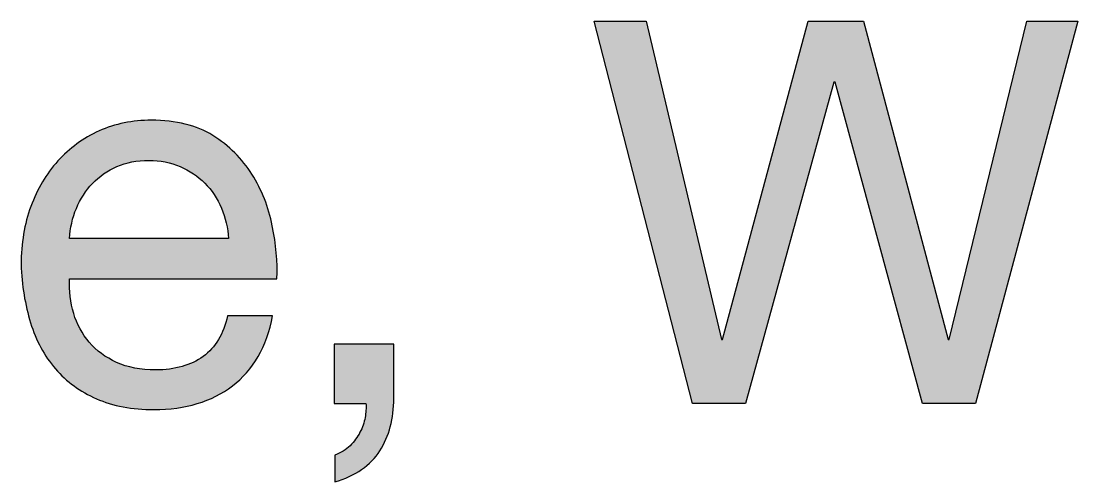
# Paper-space layout 'A3mask (portrait)' of a CAD drawing. Extents: x 0 to 277, y 0 to 394.
# Drawn here: x 215.004 to 218.983, y 31.33 to 33.067 of the extents above; entities that cross this region are included whole.
import ezdxf
from ezdxf.enums import TextEntityAlignment as Align

# ---------------------------------------------------------------- set-up
doc = ezdxf.new("R2010")
doc.units = 0
doc.layers.get('0').update_dxf_attribs({"linetype": 'CONTINUOUS'})
doc.layers.get('Defpoints').update_dxf_attribs({"linetype": 'CONTINUOUS'})
doc.layers.add('JPP_Mask', color=7, linetype='CONTINUOUS')
doc.styles.add('JPP', font='arial.ttf')

# ---------------------------------------------------------------- blocks, each defined once
blk = doc.blocks.new('A3mask (portrait)')
at = {"true_color": 0x004a91}
blk.add_hatch(color=154, dxfattribs=at).paths.add_polyline_path([(218.9834, 33.0666), (218.7918, 33.0666), (218.4989, 31.8674), (218.4949, 31.8674), (218.176, 33.0666), (217.9679, 33.0666), (217.6451, 31.8674), (217.6409, 31.8674), (217.3584, 33.0666), (217.1624, 33.0666), (217.5319, 31.6252), (217.7318, 31.6252), (218.0649, 32.8365), (218.0691, 32.8365), (218.398, 31.6252), (218.5979, 31.6252)])
h = blk.add_hatch(color=154, dxfattribs=at)
edge = h.paths.add_edge_path()
edge.add_spline(control_points=[(215.1862, 32.0956), (215.1862, 32.0956), (215.9674, 32.0956), (215.9674, 32.0956), (215.9702, 32.1588), (215.9644, 32.2254), (215.9502, 32.2954)], knot_values=[12, 12, 12, 12, 13, 13, 13, 14, 14, 14, 14], degree=3, periodic=0)
edge.add_spline(control_points=[(215.9502, 32.2954), (215.9361, 32.3654), (215.9106, 32.43), (215.8735, 32.4893)], knot_values=[11, 11, 11, 11, 12, 12, 12, 12], degree=3, periodic=0)
edge.add_spline(control_points=[(215.8735, 32.4893), (215.8366, 32.5484), (215.7874, 32.5972), (215.7262, 32.6356)], knot_values=[10, 10, 10, 10, 11, 11, 11, 11], degree=3, periodic=0)
edge.add_spline(control_points=[(215.7262, 32.6356), (215.6649, 32.6739), (215.5879, 32.6932), (215.4949, 32.6932)], knot_values=[9, 9, 9, 9, 10, 10, 10, 10], degree=3, periodic=0)
edge.add_spline(control_points=[(215.4949, 32.6932), (215.4237, 32.6932), (215.3581, 32.6797), (215.2982, 32.6528)], knot_values=[8, 8, 8, 8, 9, 9, 9, 9], degree=3, periodic=0)
edge.add_spline(control_points=[(215.2982, 32.6528), (215.2384, 32.6258), (215.1864, 32.5882), (215.1428, 32.5397)], knot_values=[7, 7, 7, 7, 8, 8, 8, 8], degree=3, periodic=0)
edge.add_spline(control_points=[(215.1428, 32.5397), (215.099, 32.4912), (215.0649, 32.4341), (215.0408, 32.3681), (215.0167, 32.3021), (215.0044, 32.2295), (215.0044, 32.1501)], knot_values=[5, 5, 5, 5, 6, 6, 6, 7, 7, 7, 7], degree=3, periodic=0)
edge.add_spline(control_points=[(215.0044, 32.1501), (215.0071, 32.0706), (215.019, 31.9973), (215.0398, 31.9301)], knot_values=[4, 4, 4, 4, 5, 5, 5, 5], degree=3, periodic=0)
edge.add_spline(control_points=[(215.0398, 31.9301), (215.0607, 31.8627), (215.0918, 31.8048), (215.1336, 31.7564)], knot_values=[3, 3, 3, 3, 4, 4, 4, 4], degree=3, periodic=0)
edge.add_spline(control_points=[(215.1336, 31.7564), (215.1753, 31.708), (215.2268, 31.6703), (215.288, 31.6434), (215.3493, 31.6165), (215.4216, 31.603), (215.5051, 31.603)], knot_values=[1, 1, 1, 1, 2, 2, 2, 3, 3, 3, 3], degree=3, periodic=0)
edge.add_spline(control_points=[(215.5051, 31.603), (215.6234, 31.603), (215.7218, 31.6326), (215.7999, 31.6917)], knot_values=[0, 0, 0, 0, 1, 1, 1, 1], degree=3, periodic=0)
edge.add_spline(control_points=[(215.7999, 31.6917), (215.8779, 31.751), (215.9284, 31.8391), (215.9514, 31.9563)], knot_values=[21, 21, 21, 21, 22, 22, 22, 22], degree=3, periodic=0)
edge.add_spline(control_points=[(215.9514, 31.9563), (215.9514, 31.9563), (215.7816, 31.9563), (215.7816, 31.9563), (215.7668, 31.8876), (215.7364, 31.8365), (215.6898, 31.8028)], knot_values=[19, 19, 19, 19, 20, 20, 20, 21, 21, 21, 21], degree=3, periodic=0)
edge.add_spline(control_points=[(215.6898, 31.8028), (215.6434, 31.7692), (215.5838, 31.7524), (215.5112, 31.7524)], knot_values=[18, 18, 18, 18, 19, 19, 19, 19], degree=3, periodic=0)
edge.add_spline(control_points=[(215.5112, 31.7524), (215.4546, 31.7524), (215.4054, 31.7618), (215.3639, 31.7806)], knot_values=[17, 17, 17, 17, 18, 18, 18, 18], degree=3, periodic=0)
edge.add_spline(control_points=[(215.3639, 31.7806), (215.3221, 31.7995), (215.2878, 31.8246), (215.2609, 31.8563), (215.234, 31.888), (215.2145, 31.9243), (215.2022, 31.9653)], knot_values=[15, 15, 15, 15, 16, 16, 16, 17, 17, 17, 17], degree=3, periodic=0)
edge.add_spline(control_points=[(215.2022, 31.9653), (215.1901, 32.0064), (215.1848, 32.0497), (215.1862, 32.0956)], knot_values=[14, 14, 14, 14, 15, 15, 15, 15], degree=3, periodic=0)
edge = h.paths.add_edge_path(flags=16)
edge.add_spline(control_points=[(215.7858, 32.247), (215.7858, 32.247), (215.1862, 32.247), (215.1862, 32.247), (215.1888, 32.2874), (215.1976, 32.3254), (215.2124, 32.361)], knot_values=[6, 6, 6, 6, 7, 7, 7, 8, 8, 8, 8], degree=3, periodic=0)
edge.add_spline(control_points=[(215.2124, 32.361), (215.2273, 32.3967), (215.2474, 32.4279), (215.273, 32.455)], knot_values=[5, 5, 5, 5, 6, 6, 6, 6], degree=3, periodic=0)
edge.add_spline(control_points=[(215.273, 32.455), (215.2985, 32.4819), (215.3291, 32.503), (215.3648, 32.5185)], knot_values=[4, 4, 4, 4, 5, 5, 5, 5], degree=3, periodic=0)
edge.add_spline(control_points=[(215.3648, 32.5185), (215.4005, 32.5339), (215.4404, 32.5417), (215.485, 32.5417)], knot_values=[3, 3, 3, 3, 4, 4, 4, 4], degree=3, periodic=0)
edge.add_spline(control_points=[(215.485, 32.5417), (215.5281, 32.5417), (215.5673, 32.5339), (215.603, 32.5185)], knot_values=[2, 2, 2, 2, 3, 3, 3, 3], degree=3, periodic=0)
edge.add_spline(control_points=[(215.603, 32.5185), (215.6387, 32.503), (215.6696, 32.4822), (215.6958, 32.4559)], knot_values=[1, 1, 1, 1, 2, 2, 2, 2], degree=3, periodic=0)
edge.add_spline(control_points=[(215.6958, 32.4559), (215.7222, 32.4297), (215.7431, 32.3984), (215.7584, 32.3621)], knot_values=[0, 0, 0, 0, 1, 1, 1, 1], degree=3, periodic=0)
edge.add_spline(control_points=[(215.7584, 32.3621), (215.774, 32.3258), (215.783, 32.2874), (215.7858, 32.247)], knot_values=[8, 8, 8, 8, 9, 9, 9, 9], degree=3, periodic=0)
h = blk.add_hatch(color=154, dxfattribs=at)
edge = h.paths.add_edge_path()
edge.add_spline(control_points=[(216.4076, 31.6453), (216.4076, 31.6453), (216.4076, 31.8492), (216.4076, 31.8492), (216.4076, 31.8492), (216.3761, 31.8492), (216.3367, 31.8492)], knot_values=[10.624977, 10.624977, 10.624977, 10.624977, 11.624977, 11.624977, 11.624977, 12, 12, 12, 12], degree=3, periodic=0)
edge.add_spline(control_points=[(216.3367, 31.8492), (216.2972, 31.8492), (216.2499, 31.8492), (216.2184, 31.8492)], knot_values=[10.249985, 10.249985, 10.249985, 10.249985, 10.624977, 10.624977, 10.624977, 10.624977], degree=3, periodic=0)
edge.add_spline(control_points=[(216.2184, 31.8492), (216.2105, 31.8492), (216.2036, 31.8492), (216.1981, 31.8492)], knot_values=[10.156237, 10.156237, 10.156237, 10.156237, 10.249985, 10.249985, 10.249985, 10.249985], degree=3, periodic=0)
edge.add_spline(control_points=[(216.1833, 31.8492), (216.1833, 31.8492), (216.1833, 31.8492), (216.1833, 31.8492), (216.1833, 31.8492), (216.1833, 31.8492), (216.1833, 31.8492)], knot_values=[9.999502, 9.999502, 9.999502, 9.999502, 10, 10, 10, 10.000967, 10.000967, 10.000967, 10.000967], degree=3, periodic=0)
edge.add_spline(control_points=[(216.1833, 31.8453), (216.1833, 31.8438), (216.1833, 31.8419), (216.1833, 31.8396)], knot_values=[9.874992, 9.874992, 9.874992, 9.874992, 9.921867, 9.921867, 9.921867, 9.921867], degree=3, periodic=0)
edge.add_spline(control_points=[(216.1833, 31.8396), (216.1833, 31.8304), (216.1833, 31.8153), (216.1833, 31.7973)], knot_values=[9.687496, 9.687496, 9.687496, 9.687496, 9.874992, 9.874992, 9.874992, 9.874992], degree=3, periodic=0)
edge.add_spline(control_points=[(216.1833, 31.7973), (216.1833, 31.7792), (216.1833, 31.7582), (216.1833, 31.7372)], knot_values=[9.5, 9.5, 9.5, 9.5, 9.687496, 9.687496, 9.687496, 9.687496], degree=3, periodic=0)
edge.add_spline(control_points=[(216.1833, 31.7372), (216.1833, 31.7162), (216.1833, 31.6952), (216.1833, 31.6771)], knot_values=[9.312504, 9.312504, 9.312504, 9.312504, 9.5, 9.5, 9.5, 9.5], degree=3, periodic=0)
edge.add_spline(control_points=[(216.1833, 31.6771), (216.1833, 31.6591), (216.1833, 31.644), (216.1833, 31.6348)], knot_values=[9.125007, 9.125007, 9.125007, 9.125007, 9.312504, 9.312504, 9.312504, 9.312504], degree=3, periodic=0)
edge.add_spline(control_points=[(216.1833, 31.6252), (216.1833, 31.6252), (216.1833, 31.6252), (216.1833, 31.6252), (216.1833, 31.6252), (216.1833, 31.6252), (216.1833, 31.6252)], knot_values=[8.999033, 8.999033, 8.999033, 8.999033, 9.000264, 9.000264, 9.000264, 9.001231, 9.001231, 9.001231, 9.001231], degree=3, periodic=0)
edge.add_spline(control_points=[(216.1847, 31.6252), (216.186, 31.6252), (216.1882, 31.6252), (216.1912, 31.6252)], knot_values=[8.843763, 8.843763, 8.843763, 8.843763, 8.937511, 8.937511, 8.937511, 8.937511], degree=3, periodic=0)
edge.add_spline(control_points=[(216.1912, 31.6252), (216.1941, 31.6252), (216.1978, 31.6252), (216.202, 31.6252)], knot_values=[8.750015, 8.750015, 8.750015, 8.750015, 8.843763, 8.843763, 8.843763, 8.843763], degree=3, periodic=0)
edge.add_spline(control_points=[(216.202, 31.6252), (216.2187, 31.6252), (216.2439, 31.6252), (216.2648, 31.6252)], knot_values=[8.375023, 8.375023, 8.375023, 8.375023, 8.750015, 8.750015, 8.750015, 8.750015], degree=3, periodic=0)
edge.add_spline(control_points=[(216.2648, 31.6252), (216.2858, 31.6252), (216.3026, 31.6252), (216.3026, 31.6252), (216.304, 31.609), (216.3028, 31.5915), (216.2995, 31.5726)], knot_values=[7, 7, 7, 7, 7.375023, 7.375023, 7.375023, 8.375023, 8.375023, 8.375023, 8.375023], degree=3, periodic=0)
edge.add_spline(control_points=[(216.2995, 31.5726), (216.2961, 31.5538), (216.2898, 31.5353), (216.2803, 31.5172)], knot_values=[6, 6, 6, 6, 7, 7, 7, 7], degree=3, periodic=0)
edge.add_spline(control_points=[(216.2803, 31.5172), (216.271, 31.499), (216.2585, 31.4822), (216.243, 31.4666)], knot_values=[5, 5, 5, 5, 6, 6, 6, 6], degree=3, periodic=0)
edge.add_spline(control_points=[(216.243, 31.4666), (216.2274, 31.4512), (216.2084, 31.4394), (216.1854, 31.4314)], knot_values=[4, 4, 4, 4, 5, 5, 5, 5], degree=3, periodic=0)
edge.add_spline(control_points=[(216.1854, 31.4314), (216.1854, 31.4314), (216.1854, 31.3304), (216.1854, 31.3304), (216.2636, 31.3533), (216.32, 31.3923), (216.355, 31.4475), (216.39, 31.5027), (216.4076, 31.5687), (216.4076, 31.6453)], knot_values=[1, 1, 1, 1, 2, 2, 2, 3, 3, 3, 4, 4, 4, 4], degree=3, periodic=0)
at = {"layer": 'Defpoints', "color": 154, "true_color": 0x004a91}
blk.add_lwpolyline([(218.398, 31.6252), (218.0691, 32.8365), (218.0649, 32.8365), (217.7318, 31.6252), (217.5319, 31.6252), (217.1624, 33.0666), (217.3584, 33.0666), (217.6409, 31.8674), (217.6451, 31.8674), (217.9679, 33.0666), (218.176, 33.0666), (218.4949, 31.8674), (218.4989, 31.8674), (218.7918, 33.0666), (218.9834, 33.0666), (218.5979, 31.6252), (218.398, 31.6252)], dxfattribs=at)
for points, knots in [([(215.7999, 31.6917), (215.7218, 31.6326), (215.6234, 31.603), (215.5051, 31.603), (215.4216, 31.603), (215.3493, 31.6165), (215.288, 31.6434), (215.2268, 31.6703), (215.1753, 31.708), (215.1336, 31.7564), (215.0918, 31.8048), (215.0607, 31.8627), (215.0398, 31.9301), (215.019, 31.9973), (215.0071, 32.0706), (215.0044, 32.1501), (215.0044, 32.2295), (215.0167, 32.3021), (215.0408, 32.3681), (215.0649, 32.4341), (215.099, 32.4912), (215.1428, 32.5397), (215.1864, 32.5882), (215.2384, 32.6258), (215.2982, 32.6528), (215.3581, 32.6797), (215.4237, 32.6932), (215.4949, 32.6932), (215.5879, 32.6932), (215.6649, 32.6739), (215.7262, 32.6356), (215.7874, 32.5972), (215.8366, 32.5484), (215.8735, 32.4893), (215.9106, 32.43), (215.9361, 32.3654), (215.9502, 32.2954), (215.9644, 32.2254), (215.9702, 32.1588), (215.9674, 32.0956), (215.9674, 32.0956), (215.1862, 32.0956), (215.1862, 32.0956), (215.1848, 32.0497), (215.1901, 32.0064), (215.2022, 31.9653), (215.2145, 31.9243), (215.234, 31.888), (215.2609, 31.8563), (215.2878, 31.8246), (215.3221, 31.7995), (215.3639, 31.7806), (215.4054, 31.7618), (215.4546, 31.7524), (215.5112, 31.7524), (215.5838, 31.7524), (215.6434, 31.7692), (215.6898, 31.8028), (215.7364, 31.8365), (215.7668, 31.8876), (215.7816, 31.9563), (215.7816, 31.9563), (215.9514, 31.9563), (215.9514, 31.9563), (215.9284, 31.8391), (215.8779, 31.751), (215.7999, 31.6917)], [0, 0, 0, 0, 1, 1, 1, 2, 2, 2, 3, 3, 3, 4, 4, 4, 5, 5, 5, 6, 6, 6, 7, 7, 7, 8, 8, 8, 9, 9, 9, 10, 10, 10, 11, 11, 11, 12, 12, 12, 13, 13, 13, 14, 14, 14, 15, 15, 15, 16, 16, 16, 17, 17, 17, 18, 18, 18, 19, 19, 19, 20, 20, 20, 21, 21, 21, 22, 22, 22, 22]), ([(215.7584, 32.3621), (215.7431, 32.3984), (215.7222, 32.4297), (215.6958, 32.4559), (215.6696, 32.4822), (215.6387, 32.503), (215.603, 32.5185), (215.5673, 32.5339), (215.5281, 32.5417), (215.485, 32.5417), (215.4404, 32.5417), (215.4005, 32.5339), (215.3648, 32.5185), (215.3291, 32.503), (215.2985, 32.4819), (215.273, 32.455), (215.2474, 32.4279), (215.2273, 32.3967), (215.2124, 32.361), (215.1976, 32.3254), (215.1888, 32.2874), (215.1862, 32.247), (215.1862, 32.247), (215.7858, 32.247), (215.7858, 32.247), (215.783, 32.2874), (215.774, 32.3258), (215.7584, 32.3621)], [0, 0, 0, 0, 1, 1, 1, 2, 2, 2, 3, 3, 3, 4, 4, 4, 5, 5, 5, 6, 6, 6, 7, 7, 7, 8, 8, 8, 9, 9, 9, 9]), ([(216.4076, 31.8492), (216.4076, 31.8492), (216.4076, 31.6453), (216.4076, 31.6453), (216.4076, 31.5687), (216.39, 31.5027), (216.355, 31.4475), (216.32, 31.3923), (216.2636, 31.3533), (216.1854, 31.3304), (216.1854, 31.3304), (216.1854, 31.4314), (216.1854, 31.4314), (216.2084, 31.4394), (216.2274, 31.4512), (216.243, 31.4666), (216.2585, 31.4822), (216.271, 31.499), (216.2803, 31.5172), (216.2898, 31.5353), (216.2961, 31.5538), (216.2995, 31.5726), (216.3028, 31.5915), (216.304, 31.609), (216.3026, 31.6252), (216.3026, 31.6252), (216.1833, 31.6252), (216.1833, 31.6252), (216.1833, 31.6252), (216.1833, 31.8492), (216.1833, 31.8492), (216.1833, 31.8492), (216.4076, 31.8492), (216.4076, 31.8492)], [0, 0, 0, 0, 1, 1, 1, 2, 2, 2, 3, 3, 3, 4, 4, 4, 5, 5, 5, 6, 6, 6, 7, 7, 7, 8, 8, 8, 9, 9, 9, 10, 10, 10, 11, 11, 11, 11])]:
    blk.add_open_spline(points, degree=3, knots=knots, dxfattribs=at)
at = {"color": 7, "style": 'JPP'}
for tag, p in [('Client', (244.02, 56.35)), ('Project1', (244.02, 44.1)), ('Project2', (244.02, 40.425)), ('Project3', (244.02, 36.75)), ('Title1', (244.02, 28.175)), ('Title2', (244.02, 24.5)), ('Title3', (244.02, 20.825)), ('Status', (191.1, 3.675))]:
    blk.add_attdef(tag, text='', height=1.7, dxfattribs=at).set_placement(p, align=Align.MIDDLE_LEFT)
at = {"color": 2, "style": 'JPP'}
for tag, p in [('Scale', (204.575, 12.25)), ('Checked', (248.675, 12.25)), ('Drawn', (226.625, 12.25)), ('Date', (270.725, 12.25))]:
    blk.add_attdef(tag, text='', height=1, dxfattribs=at).set_placement(p, align=Align.MIDDLE_CENTER)
at = {"color": 6, "style": 'JPP'}
for tag, p in [('Ref', (235.2, 3.675)), ('DrgNo.', (255.78, 3.675))]:
    blk.add_attdef(tag, text='', height=2, dxfattribs=at).set_placement(p, align=Align.MIDDLE_LEFT)
blk.add_attdef('Rev', text='', height=2, dxfattribs=at).set_placement((272.5746, 3.675), align=Align.MIDDLE_CENTER)

psp = doc.layouts.new('A3mask (portrait)')

# ---------------------------------------------------------------- block references
at = {"layer": 'JPP_Mask'}
psp.add_blockref('A3mask (portrait)', (0, 0), dxfattribs=at)

doc.saveas('drawing.dxf')
